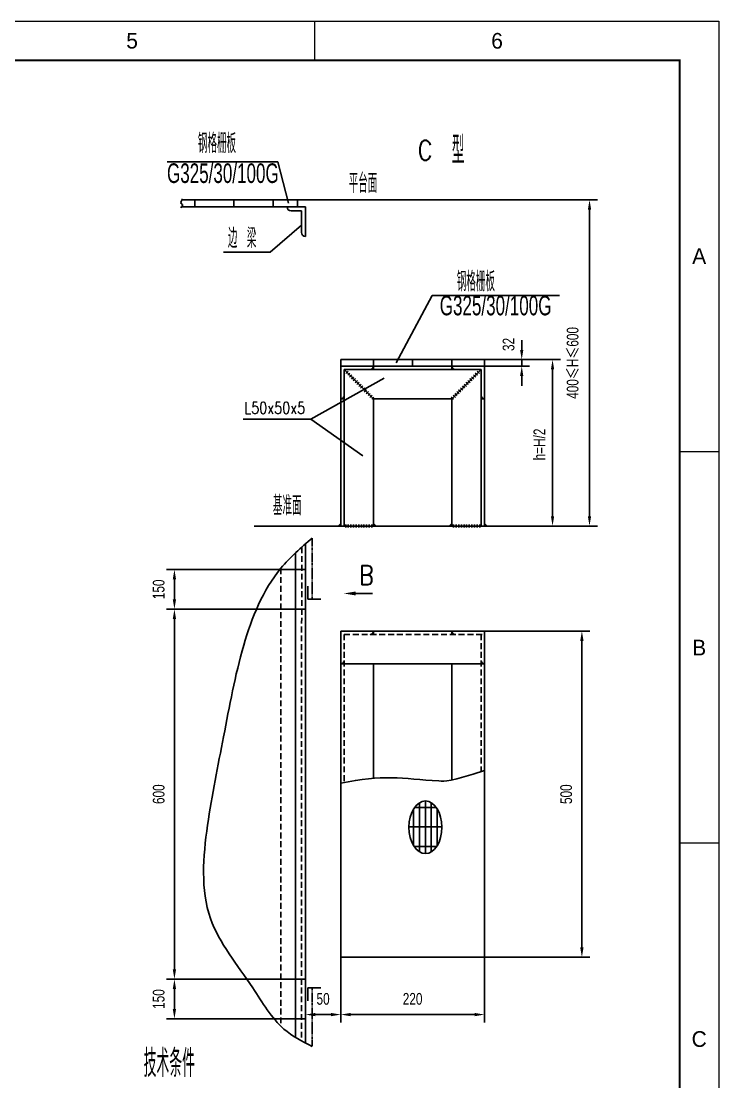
# Model space of a CAD drawing. Extents: x 148 to 221443, y -36682 to 6758.
# Drawn here: x 201517 to 205078, y -9259 to -3840 of the extents above; entities that cross this region are included whole.
import ezdxf
from ezdxf.enums import TextEntityAlignment as Align

# ---------------------------------------------------------------- set-up
doc = ezdxf.new("R2010")
doc.units = 0
doc.header["$LTSCALE"] = 10
doc.header["$MEASUREMENT"] = 0
doc.linetypes.add('HIDDENX2', pattern=[0.75, 0.5, -0.25])
doc.linetypes.add('PHANTOM', pattern=[2.5, 1.25, -0.25, 0.25, -0.25, 0.25, -0.25])
for name, color, linetype in [('2', 4, 'Continuous'), ('HIDDEN', 7, 'HIDDENX2'), ('RED', 7, 'Continuous'), ('TEXT', 7, 'Continuous')]:
    doc.layers.add(name, color=color, linetype=linetype)
doc.layers.add('2（细实线）', color=3, linetype='Continuous', lineweight=20)
doc.layers.add('图框层', color=7, linetype='Continuous', lineweight=15)
doc.styles.add('HZ', font='ROMS.SHX', dxfattribs={"width": 0.75, "bigfont": 'GBCBIG.SHX'})
doc.styles.get("Standard").update_dxf_attribs({"font": 'wison_e.shx', "width": 0.75, "bigfont": 'wison_c.shx'})
doc.styles.add('XW', font='ROMANS.shx', dxfattribs={"width": 0.85})
doc.dimstyles.new('DIM1', dxfattribs={"dimscale": 20, "dimtxt": 3, "dimasz": 2.5, "dimexe": 2, "dimexo": 0, "dimgap": 1, "dimtad": 0, "dimdec": 0, "dimzin": 0, "dimdsep": 46, "dimtxsty": 'Standard', "dimcen": 2, "dimclrd": 3, "dimclre": 3, "dimclrt": 3, "dimadec": 0, "dimazin": 0, "dimtfac": 0.666667, "dimtdec": 0, "dimtofl": 0, "dimtmove": 2, "dimatfit": 1, "dimfxl": 2, "dimtvp": 1.333333, "dimtolj": 1, "dimtzin": 0, "dimarcsym": 0})
pattern_1 = [(135, (182963.586, -27573.3603), (0.883883476, 0.883883476), []), (45, (182963.586, -27573.3603), (0.883883476, -0.883883476), [])]
pattern_2 = [(45, (224067.0195, -27573.3603), (-0.883883476, 0.883883476), []), (135, (224067.0195, -27573.3603), (-0.883883476, -0.883883476), [])]
pattern_3 = [(135, (182963.586, -26219.9488), (0.883883476, 0.883883476), []), (45, (182963.586, -26219.9488), (0.883883476, -0.883883476), [])]
pattern_4 = [(45, (224067.0195, -26219.9488), (-0.883883476, 0.883883476), []), (135, (224067.0195, -26219.9488), (-0.883883476, -0.883883476), [])]

# ---------------------------------------------------------------- blocks, each defined once
blk = doc.blocks.new('*D897')
at = {"color": 3, "lineweight": -2}
for p, q in [((203882, -5569), (204269.8, -5569)), ((204229.8, -5619), (204229.8, -6369)), ((204033.1, -6419), (204269.8, -6419))]:
    blk.add_line(p, q, dxfattribs=at)
at = {"color": 3}
for points in [[(204238.1, -5619), (204221.4, -5619), (204229.8, -5569)], [(204221.4, -6369), (204238.1, -6369), (204229.8, -6419)]]:
    blk.add_solid(points, dxfattribs=at)
at = {"layer": 'Defpoints', "color": 0}
for p in [(203882, -5569), (204033.1, -6419), (204229.8, -6419)]:
    blk.add_point(p, dxfattribs=at)
at = {"color": 3, "insert": (204162.9, -6002.4), "char_height": 60, "attachment_point": 5, "rotation": 90}
blk.add_mtext('\\A1;h=H/2', dxfattribs=at)
blk = doc.blocks.new('*D898')
at = {"color": 3, "lineweight": -2}
for p, q in [((204072.3, -5519), (204072.3, -5469)), ((203882, -5569), (204112.3, -5569)), ((203882, -5602.4), (204112.3, -5602.4)), ((204072.3, -5652.4), (204072.3, -5702.4))]:
    blk.add_line(p, q, dxfattribs=at)
at = {"color": 3}
for points in [[(204063.9, -5519), (204080.6, -5519), (204072.3, -5569)], [(204080.6, -5652.4), (204063.9, -5652.4), (204072.3, -5602.4)]]:
    blk.add_solid(points, dxfattribs=at)
at = {"layer": 'Defpoints', "color": 0}
for p in [(203882, -5569), (204072.3, -5569), (203882, -5602.4)]:
    blk.add_point(p, dxfattribs=at)
at = {"color": 3, "insert": (204005.4, -5491.3), "char_height": 60, "attachment_point": 5, "rotation": 90}
blk.add_mtext('\\A1;32', dxfattribs=at)
blk = doc.blocks.new('*D899')
at = {"color": 3, "lineweight": -2}
for p, q in [((202927.9, -4752.4), (204458.3, -4752.4)), ((204418.3, -4802.4), (204418.3, -6369)), ((204035.1, -6419), (204458.3, -6419))]:
    blk.add_line(p, q, dxfattribs=at)
at = {"color": 3}
for points in [[(204426.6, -4802.4), (204410, -4802.4), (204418.3, -4752.4)], [(204410, -6369), (204426.6, -6369), (204418.3, -6419)]]:
    blk.add_solid(points, dxfattribs=at)
at = {"layer": 'Defpoints', "color": 0}
for p in [(202927.9, -4752.4), (204035.1, -6419), (204418.3, -6419)]:
    blk.add_point(p, dxfattribs=at)
at = {"color": 3, "insert": (204333, -5585.7), "char_height": 60, "attachment_point": 5, "rotation": 90}
blk.add_mtext('\\A1;400{\\fSimSun|b0|i0|c134|p54;≤}H{\\fSimSun|b0|i0|c134|p54;≤}600', dxfattribs=at)
blk = doc.blocks.new('*D903')
at = {"color": 3, "lineweight": -2}
for p, q in [((203882, -6955.8), (204419.4, -6955.8)), ((204379.4, -7005.8), (204379.4, -8572.4)), ((203882, -8622.4), (204419.4, -8622.4))]:
    blk.add_line(p, q, dxfattribs=at)
at = {"color": 3}
for points in [[(204387.8, -7005.8), (204371.1, -7005.8), (204379.4, -6955.8)], [(204371.1, -8572.4), (204387.8, -8572.4), (204379.4, -8622.4)]]:
    blk.add_solid(points, dxfattribs=at)
at = {"layer": 'Defpoints', "color": 0}
for p in [(203882, -6955.8), (203882, -8622.4), (204379.4, -8622.4)]:
    blk.add_point(p, dxfattribs=at)
at = {"color": 3, "insert": (204299.4, -7789.1), "char_height": 60, "attachment_point": 5, "rotation": 90}
blk.add_mtext('\\A1;500', dxfattribs=at)
blk = doc.blocks.new('*D904')
at = {"color": 3, "lineweight": -2}
for p, q in [((203148.6, -8622.4), (203148.6, -8955.2)), ((203882, -8622.4), (203882, -8955.2)), ((203198.6, -8915.2), (203832, -8915.2))]:
    blk.add_line(p, q, dxfattribs=at)
at = {"color": 3}
for points in [[(203198.6, -8906.9), (203198.6, -8923.5), (203148.6, -8915.2)], [(203832, -8923.5), (203832, -8906.9), (203882, -8915.2)]]:
    blk.add_solid(points, dxfattribs=at)
at = {"layer": 'Defpoints', "color": 0}
for p in [(203148.6, -8622.4), (203882, -8622.4), (203882, -8915.2)]:
    blk.add_point(p, dxfattribs=at)
at = {"color": 3, "insert": (203515.3, -8835.2), "char_height": 60, "attachment_point": 5}
blk.add_mtext('\\A1;220', dxfattribs=at)
blk = doc.blocks.new('*D912')
at = {"color": 3, "lineweight": -2}
for p, q in [((202927.9, -6641.4), (202259.2, -6641.4)), ((202299.2, -6691.4), (202299.2, -6793.7)), ((202842.9, -6843.7), (202259.2, -6843.7))]:
    blk.add_line(p, q, dxfattribs=at)
at = {"color": 3}
for points in [[(202307.6, -6691.4), (202290.9, -6691.4), (202299.2, -6641.4)], [(202290.9, -6793.7), (202307.6, -6793.7), (202299.2, -6843.7)]]:
    blk.add_solid(points, dxfattribs=at)
at = {"layer": 'Defpoints', "color": 0}
for p in [(202927.9, -6641.4), (202299.2, -6843.7), (202842.9, -6843.7)]:
    blk.add_point(p, dxfattribs=at)
at = {"color": 3, "insert": (202219.2, -6742.5), "char_height": 60, "attachment_point": 5, "rotation": 90}
blk.add_mtext('\\A1;150', dxfattribs=at)
blk = doc.blocks.new('*D913')
at = {"color": 3, "lineweight": -2}
for p, q in [((202842.9, -8734.5), (202259.2, -8734.5)), ((202299.2, -8784.5), (202299.2, -8886.8)), ((202927.9, -8936.8), (202259.2, -8936.8))]:
    blk.add_line(p, q, dxfattribs=at)
at = {"color": 3}
for points in [[(202307.6, -8784.5), (202290.9, -8784.5), (202299.2, -8734.5)], [(202290.9, -8886.8), (202307.6, -8886.8), (202299.2, -8936.8)]]:
    blk.add_solid(points, dxfattribs=at)
at = {"layer": 'Defpoints', "color": 0}
for p in [(202842.9, -8734.5), (202299.2, -8936.8), (202927.9, -8936.8)]:
    blk.add_point(p, dxfattribs=at)
at = {"color": 3, "insert": (202219.2, -8835.7), "char_height": 60, "attachment_point": 5, "rotation": 90}
blk.add_mtext('\\A1;150', dxfattribs=at)
blk = doc.blocks.new('*D914')
at = {"color": 3, "lineweight": -2}
for p, q in [((202842.9, -6843.7), (202259.2, -6843.7)), ((202299.2, -6893.7), (202299.2, -8684.5)), ((202842.9, -8734.5), (202259.2, -8734.5))]:
    blk.add_line(p, q, dxfattribs=at)
at = {"color": 3}
for points in [[(202307.6, -6893.7), (202290.9, -6893.7), (202299.2, -6843.7)], [(202290.9, -8684.5), (202307.6, -8684.5), (202299.2, -8734.5)]]:
    blk.add_solid(points, dxfattribs=at)
at = {"layer": 'Defpoints', "color": 0}
for p in [(202842.9, -6843.7), (202299.2, -8734.5), (202842.9, -8734.5)]:
    blk.add_point(p, dxfattribs=at)
at = {"color": 3, "insert": (202219.2, -7789.1), "char_height": 60, "attachment_point": 5, "rotation": 90}
blk.add_mtext('\\A1;600', dxfattribs=at)
blk = doc.blocks.new('*D917')
at = {"color": 3, "lineweight": -2}
for p, q in [((202968, -8915.2), (202968, -8875.2)), ((203148.6, -8915.2), (203148.6, -8875.2)), ((203098.6, -8915.2), (203018, -8915.2))]:
    blk.add_line(p, q, dxfattribs=at)
at = {"color": 3}
for points in [[(203018, -8906.9), (203018, -8923.5), (202968, -8915.2)], [(203098.6, -8923.5), (203098.6, -8906.9), (203148.6, -8915.2)]]:
    blk.add_solid(points, dxfattribs=at)
at = {"layer": 'Defpoints', "color": 0}
for p in [(202968, -8915.2), (202968, -8915.2), (203148.6, -8915.2)]:
    blk.add_point(p, dxfattribs=at)
at = {"color": 3, "insert": (203058.3, -8835.2), "char_height": 60, "attachment_point": 5}
blk.add_mtext('\\A1;50', dxfattribs=at)
blk = doc.blocks.new('a2')
for p, q in [((15801.92, 10126.74), (15801.92, 10116.74)), ((15905.09, 10016.74), (15895.09, 10016.74)), ((15905.09, 9916.74), (15895.09, 9916.74))]:
    blk.add_line(p, q)
at = {"layer": '图框层', "ltscale": 10}
blk.add_lwpolyline([(15311.09, 10126.74), (15905.09, 10126.74), (15905.09, 9706.74), (15311.09, 9706.74)], close=True, dxfattribs=at)
at = {"layer": '图框层', "ltscale": 10, "const_width": 0.5}
blk.add_lwpolyline([(15336.09, 10116.74), (15895.09, 10116.74), (15895.09, 9716.74), (15336.09, 9716.74)], close=True, dxfattribs=at)
at = {"style": 'HZ'}
for s, p in [('5', (15755.34, 10121.74)), ('6', (15848.5, 10121.74)), ('A', (15900.09, 10066.74)), ('B', (15900.09, 9966.74)), ('C', (15900.09, 9866.74))]:
    blk.add_text(s, height=4, dxfattribs=at).set_placement(p, align=Align.MIDDLE)

msp = doc.modelspace()

# ---------------------------------------------------------------- hatches: boundary and pattern name
h = msp.add_hatch()
h.set_pattern_fill('ANSI37', color=6, scale=10, style=0)
h.set_pattern_definition(pattern_3)
h.paths.add_polyline_path([(203315.3027, -5602.3621), (203315.3027, -5619.0287), (203298.6361, -5619.0287, 0.414213562)])
h = msp.add_hatch()
h.set_pattern_fill('ANSI37', color=6, scale=10, style=0)
h.set_pattern_definition(pattern_4)
h.paths.add_polyline_path([(203715.3027, -5602.3621), (203715.3027, -5619.0287), (203731.9694, -5619.0287, -0.414213562)])
h = msp.add_hatch()
h.set_pattern_fill('ANSI37', color=6, scale=10, style=0)
h.set_pattern_definition(pattern_3)
h.paths.add_polyline_path([(203165.3027, -5752.3621), (203165.3027, -5769.0287), (203148.6361, -5769.0287, 0.414213562)])
h = msp.add_hatch()
h.set_pattern_fill('ANSI37', color=6, scale=10, style=0)
h.set_pattern_definition(pattern_4)
h.paths.add_polyline_path([(203881.9694, -5769.0287, -0.414213562), (203865.3027, -5752.3621), (203865.3027, -5769.0287)])
h = msp.add_hatch()
h.set_pattern_fill('ANSI37', color=6, scale=10, style=0)
h.set_pattern_definition([(45, (224067.0195, -24553.2821), (-0.883883476, 0.883883476), []), (135, (224067.0195, -24553.2821), (-0.883883476, -0.883883476), [])])
h.paths.add_polyline_path([(203148.6361, -6406.7573), (203135.391, -6419.0287), (203148.6361, -6419.0287)])
h = msp.add_hatch()
h.set_pattern_fill('ANSI37', color=6, scale=10, style=0)
h.set_pattern_definition([(135, (182396.9193, -24553.2821), (0.883883476, 0.883883476), []), (45, (182396.9193, -24553.2821), (0.883883476, -0.883883476), [])])
h.paths.add_polyline_path([(203315.3027, -6406.7573), (203328.5478, -6419.0287), (203315.3027, -6419.0287)])
h = msp.add_hatch()
h.set_pattern_fill('ANSI37', color=6, scale=10, style=0)
h.set_pattern_definition([(45, (224633.6862, -24553.2821), (-0.883883476, 0.883883476), []), (135, (224633.6862, -24553.2821), (-0.883883476, -0.883883476), [])])
h.paths.add_polyline_path([(203715.3027, -6406.7573), (203702.0577, -6419.0287), (203715.3027, -6419.0287)])
h = msp.add_hatch()
h.set_pattern_fill('ANSI37', color=6, scale=10, style=0)
h.set_pattern_definition([(135, (182963.586, -24553.2821), (0.883883476, 0.883883476), []), (45, (182963.586, -24553.2821), (0.883883476, -0.883883476), [])])
h.paths.add_polyline_path([(203881.9694, -6406.7573), (203895.2145, -6419.0287), (203881.9694, -6419.0287)])
h = msp.add_hatch()
h.set_pattern_fill('ANSI37', color=6, scale=10, style=0)
h.set_pattern_definition(pattern_1)
h.paths.add_polyline_path([(203315.3027, -6955.7736), (203315.3027, -6972.4402), (203298.6361, -6972.4402, 0.414213562)])
h = msp.add_hatch()
h.set_pattern_fill('ANSI37', color=6, scale=10, style=0)
h.set_pattern_definition(pattern_2)
h.paths.add_polyline_path([(203715.3027, -6955.7736), (203715.3027, -6972.4402), (203731.9694, -6972.4402, -0.414213562)])
h = msp.add_hatch()
h.set_pattern_fill('ANSI37', color=6, scale=10, style=0)
h.set_pattern_definition(pattern_1)
h.paths.add_polyline_path([(203165.3027, -7105.7736), (203165.3027, -7122.4402), (203148.6361, -7122.4402, 0.414213562)])
h = msp.add_hatch()
h.set_pattern_fill('ANSI37', color=6, scale=10, style=0)
h.set_pattern_definition(pattern_2)
h.paths.add_polyline_path([(203881.9694, -7122.4402, -0.414213562), (203865.3027, -7105.7736), (203865.3027, -7122.4402)])

# ---------------------------------------------------------------- linework, layer by layer
for p, q in [((202927.9203, -4752.3621), (202337.2457, -4752.3621)), ((202403.3322, -4752.3621), (202403.3322, -4789.0287)), ((202603.3322, -4752.3621), (202603.3322, -4789.0287)), ((202803.3322, -4752.3621), (202803.3322, -4789.0287)), ((202927.9203, -4752.3621), (202927.9203, -4789.0287)), ((202967.9203, -4789.0287), (202335.7028, -4789.0287)), ((202947.9203, -4809.0287), (202894.587, -4809.0287)), ((202947.9203, -4809.0287), (202947.9203, -4919.0287)), ((202967.9203, -4789.0287), (202967.9203, -4939.0287))]:
    msp.add_line(p, q)
at = {"color": 3}
msp.add_line((204072.2554, -5602.3621), (204072.2554, -5569.0287), dxfattribs=at)
at = {"color": 6}
for p, q in [((203185.9665, -5628.2298), (203174.5038, -5639.6925)), ((203844.639, -5628.2298), (203856.1017, -5639.6925)), ((203195.3946, -5637.6579), (203183.9319, -5649.1206)), ((203204.8227, -5647.086), (203193.36, -5658.5487)), ((203214.2508, -5656.5141), (203202.7881, -5667.9768)), ((203223.6789, -5665.9422), (203212.2162, -5677.4049)), ((203233.107, -5675.3703), (203221.6443, -5686.833)), ((203242.5351, -5684.7984), (203231.0724, -5696.2611)), ((203788.0704, -5684.7984), (203799.5331, -5696.2611)), ((203797.4985, -5675.3703), (203808.9612, -5686.833)), ((203806.9266, -5665.9422), (203818.3893, -5677.4049)), ((203816.3547, -5656.5141), (203827.8174, -5667.9768)), ((203825.7828, -5647.086), (203837.2455, -5658.5487)), ((203835.2109, -5637.6579), (203846.6736, -5649.1206)), ((203251.9631, -5694.2265), (203240.5005, -5705.6891)), ((203261.3912, -5703.6546), (203249.9286, -5715.1172)), ((203270.8193, -5713.0826), (203259.3566, -5724.5453)), ((203280.2474, -5722.5107), (203268.7847, -5733.9734)), ((203289.6755, -5731.9388), (203278.2128, -5743.4015)), ((203299.1036, -5741.3669), (203287.6409, -5752.8296)), ((203731.5019, -5741.3669), (203742.9646, -5752.8296)), ((203740.93, -5731.9388), (203752.3927, -5743.4015)), ((203750.3581, -5722.5107), (203761.8208, -5733.9734)), ((203759.7862, -5713.0826), (203771.2489, -5724.5453)), ((203769.2143, -5703.6546), (203780.6769, -5715.1172)), ((203778.6423, -5694.2265), (203790.105, -5705.6891)), ((203308.5317, -5750.795), (203297.069, -5762.2577)), ((203317.9598, -5760.2231), (203306.4971, -5771.6858)), ((203712.6457, -5760.2231), (203724.1084, -5771.6858)), ((203722.0738, -5750.795), (203733.5365, -5762.2577)), ((203173.5917, -6410.9234), (203173.5917, -6427.1341)), ((203186.925, -6410.9234), (203186.925, -6427.1341)), ((203200.2584, -6410.9234), (203200.2584, -6427.1341)), ((203213.5917, -6410.9234), (203213.5917, -6427.1341)), ((203226.925, -6410.9234), (203226.925, -6427.1341)), ((203240.2584, -6410.9234), (203240.2584, -6427.1341)), ((203253.5917, -6410.9234), (203253.5917, -6427.1341)), ((203266.925, -6410.9234), (203266.925, -6427.1341)), ((203280.2584, -6410.9234), (203280.2584, -6427.1341)), ((203293.5917, -6410.9234), (203293.5917, -6427.1341)), ((203306.925, -6410.9234), (203306.925, -6427.1341)), ((203724.2964, -6410.9234), (203724.2964, -6427.1341)), ((203737.6298, -6410.9234), (203737.6298, -6427.1341)), ((203750.9631, -6410.9234), (203750.9631, -6427.1341)), ((203764.2964, -6410.9234), (203764.2964, -6427.1341)), ((203777.6298, -6410.9234), (203777.6298, -6427.1341)), ((203790.9631, -6410.9234), (203790.9631, -6427.1341)), ((203804.2964, -6410.9234), (203804.2964, -6427.1341)), ((203817.6298, -6410.9234), (203817.6298, -6427.1341)), ((203830.9631, -6410.9234), (203830.9631, -6427.1341)), ((203844.2964, -6410.9234), (203844.2964, -6427.1341)), ((203857.6298, -6410.9234), (203857.6298, -6427.1341))]:
    msp.add_line(p, q, dxfattribs=at)
for centre in [(202894.587, -4789.0287), (202967.9203, -4919.0287)]:
    msp.add_arc(centre, 20, 180, 270)
at = {"layer": '2', "color": 3, "linetype": 'Continuous'}
for p, q in [((202827.3769, -4558.178), (202262.3661, -4558.178)), ((202881.4357, -4769.0287), (202827.3769, -4558.178)), ((202787.6035, -5020.3361), (202947.9203, -4882.2998)), ((202787.6035, -5020.3361), (202549.3352, -5020.3361)), ((203430.8787, -5585.6954), (203615.6725, -5242.0725)), ((204265.8611, -5242.0725), (203615.6725, -5242.0725)), ((202994.9451, -5873.2482), (203369.8299, -5664.0347)), ((202994.9451, -5873.2482), (202650.1474, -5873.2482)), ((202994.9451, -5873.2482), (203260.8408, -6059.6161)), ((204035.1179, -6419.0287), (202706.8401, -6419.0287)), ((203224.1063, -6763.6805), (203309.9606, -6763.6805)), ((203525.8509, -7856.3572), (203635.3895, -7856.3572)), ((203550.6202, -7832.5985), (203550.6202, -8083.9145)), ((203580.6202, -7823.6929), (203580.6202, -8092.8201)), ((203610.6202, -7832.5985), (203610.6202, -8083.9145)), ((203520.6202, -7864.2475), (203520.6202, -8052.2655)), ((203640.6202, -7864.2475), (203640.6202, -8052.2655)), ((203496.7701, -7956.3572), (203664.4703, -7956.3572)), ((203523.2205, -8056.3572), (203638.0199, -8056.3572))]:
    msp.add_line(p, q, dxfattribs=at)
msp.add_ellipse((203580.6202, -7958.2565), major_axis=(0, -134.5636), ratio=0.623188198, dxfattribs=at)
msp.add_spline([(202340.2329, -4747.3427), (202334.5645, -4771.4164), (202340.2329, -4777.0808), (202332.4389, -4792.658)], degree=3, dxfattribs=at)
for points, knots in [([(203002.5376, -6480.4164), (202946.0141, -6529.1821), (202779.2436, -6674.6626), (202632.9085, -7040.3282), (202554.1198, -7490.6828), (202457.6631, -7945.3293), (202421.2369, -8425.5995), (202679.8305, -8729.8058), (202821.9381, -8983.2189), (202950.9001, -9052.2806), (203002.5376, -9078.092)], [2.388002621, 2.388002621, 2.388002621, 2.388002621, 69.01882233, 200.106665484, 343.569831264, 481.289520138, 624.557768648, 748.956907846, 828.120107813, 879.060609349, 879.060609349, 879.060609349, 879.060609349]), ([(203148.6361, -7733.404), (203359.9781, -7686.7311), (203476.9422, -7712.9324), (203709.7986, -7725.1823), (203881.9694, -7668.9175)], [29.817582507, 29.817582507, 29.817582507, 29.817582507, 221.902714888, 251.545273242, 251.545273242, 251.545273242, 251.545273242])]:
    msp.add_open_spline(points, degree=3, knots=knots, dxfattribs=at)
msp.add_solid([(203224.1063, -6753.6805), (203224.1063, -6773.6805), (203164.1063, -6763.6805)], dxfattribs=at)
at = {"layer": 'HIDDEN', "ltscale": 6}
for p, q in [((202949.0619, -6527.5354), (202947.9165, -9049.6873)), ((202842.9203, -6634.7793), (202842.9203, -8974.8209)), ((203165.3027, -6972.4402), (203165.3027, -7729.8187)), ((203165.3027, -6972.4402), (203881.9694, -6972.4402)), ((203865.3027, -6972.4402), (203865.3027, -7674.3256))]:
    msp.add_line(p, q, dxfattribs=at)
at = {"layer": 'RED'}
for p, q in [((203148.6361, -5569.0287), (203148.6361, -6419.0287)), ((203148.6361, -5569.0287), (203881.9694, -5569.0287)), ((203315.3027, -5569.0287), (203315.3027, -5602.3621)), ((203515.3027, -5569.0287), (203515.3027, -5602.3621)), ((203715.3027, -5569.0287), (203715.3027, -5602.3621)), ((203881.9694, -5569.0287), (203881.9694, -6419.0287)), ((203148.6361, -5602.3621), (203881.9694, -5602.3621)), ((203165.3027, -5619.0287), (203165.3027, -6419.0287)), ((203315.3027, -5769.0287), (203165.3027, -5619.0287)), ((203165.3027, -5619.0287), (203865.3027, -5619.0287)), ((203315.3027, -5602.3621), (203315.3027, -5619.0287)), ((203715.3027, -5602.3621), (203715.3027, -5619.0287)), ((203715.3027, -5769.0287), (203865.3027, -5619.0287)), ((203865.3027, -5619.0287), (203865.3027, -6419.0287)), ((203148.6361, -5769.0287), (203165.3027, -5769.0287)), ((203315.3027, -5769.0287), (203315.3027, -6419.0287)), ((203315.3027, -5769.0287), (203715.3027, -5769.0287)), ((203715.3027, -5769.0287), (203715.3027, -6419.0287)), ((203881.9694, -5769.0287), (203865.3027, -5769.0287)), ((203135.391, -6419.0287), (203148.6361, -6406.7573)), ((203148.6361, -6419.0287), (203315.3027, -6419.0287)), ((203328.5478, -6419.0287), (203315.3027, -6406.7573)), ((203702.0577, -6419.0287), (203715.3027, -6406.7573)), ((203715.3027, -6419.0287), (203881.9694, -6419.0287)), ((203715.3027, -6419.0287), (203881.9694, -6419.0287)), ((203895.2145, -6419.0287), (203881.9694, -6406.7573)), ((202918.214, -6555.5231), (202918.214, -9032.1823)), ((202968.5077, -6509.7793), (202967.9205, -9060.3801)), ((202927.9203, -6641.3821), (202967.9684, -6641.3821)), ((202980.2043, -6792.792), (202980.2043, -6726.1254)), ((202980.2043, -6792.792), (203046.8709, -6792.792)), ((202842.9203, -6843.7036), (202967.9684, -6843.7036)), ((203148.6361, -6955.7736), (203148.6361, -8622.4402)), ((203148.6361, -6955.7736), (203881.9694, -6955.7736)), ((203315.3027, -6955.7736), (203315.3027, -6972.4402)), ((203715.3027, -6955.7736), (203715.3027, -6972.4402)), ((203881.9694, -6955.7736), (203881.9694, -8622.4402)), ((203148.6361, -7122.4402), (203881.9694, -7122.4402)), ((203148.6361, -7122.4402), (203165.3027, -7122.4402)), ((203315.3027, -7122.4402), (203315.3027, -7707.91)), ((203715.3027, -7122.4402), (203715.3027, -7716.4662)), ((203881.9694, -7122.4402), (203865.3027, -7122.4402)), ((203148.6361, -8622.4402), (203881.9694, -8622.4402)), ((202842.9203, -8734.5102), (202967.9684, -8734.5102)), ((202980.2043, -8845.0155), (202980.2043, -8778.3488)), ((202980.2043, -8778.3488), (203046.8709, -8778.3488)), ((202980.2043, -8778.3488), (202980.2043, -8845.0155)), ((202927.9203, -8936.8316), (202967.9684, -8936.8316))]:
    msp.add_line(p, q, dxfattribs=at)
at = {"layer": 'RED', "color": 4, "linetype": 'PHANTOM'}
for p, q in [((203002.5376, -6792.792), (203002.5376, -6480.4164)), ((203002.5376, -8778.3488), (203002.5376, -9078.092))]:
    msp.add_line(p, q, dxfattribs=at)
at = {"layer": 'RED'}
for centre, start, end in [((203298.6361, -5602.3621), 270, 0), ((203731.9694, -5602.3621), 180, 270), ((203148.6361, -5752.3621), 270, 0), ((203881.9694, -5752.3621), 180, 270), ((203298.6361, -6955.7736), 270, 0), ((203731.9694, -6955.7736), 180, 270), ((203148.6361, -7105.7736), 270, 0), ((203881.9694, -7105.7736), 180, 270)]:
    msp.add_arc(centre, 16.6667, start, end, dxfattribs=at)

# ---------------------------------------------------------------- block references
at = {"layer": '2（细实线）', "xscale": 20, "yscale": 20, "zscale": 20}
msp.add_blockref('a2', (-113023.5172, -206374.7637), dxfattribs=at)

# ---------------------------------------------------------------- texts
at = {"color": 3, "style": 'HZ', "width": 0.65}
msp.add_text('技术条件', height=139.99999, dxfattribs=at).set_placement((202142.0416, -9233.8601))
at = {"layer": '2', "color": 3, "linetype": 'Continuous'}
for s, height, style, width, p in [('钢格栅板', 100, 'HZ', 0.65, (202419.2222, -4513.8095)), ('型', 140, 'HZ', 0.65, (203714.8289, -4567.9322)), ('C', 100, 'XW', 0.85, (203540.4107, -4549.5399)), ('G325/30/100G', 100, 'HZ', 0.65, (202261.4106, -4666.3269)), ('边  梁', 100, 'HZ', 0.65, (202572.1541, -4998.1227)), ('钢格栅板', 100, 'HZ', 0.65, (203740.7483, -5219.7317)), ('G325/30/100G', 100, 'HZ', 0.65, (203653.8316, -5342.523)), ('L50x50x5', 60, 'XW', 0.8, (202656.0505, -5845.4169))]:
    msp.add_text(s, height=height, dxfattribs=dict(at, style=style, width=width)).set_placement(p)
at = {"layer": '2', "color": 3, "linetype": 'Continuous', "style": 'XW', "width": 0.8}
msp.add_text('B', height=100, dxfattribs=at).set_placement((203314.9062, -6670.025), align=Align.MIDDLE_RIGHT)
at = {"layer": 'TEXT', "style": 'HZ', "width": 0.65}
for s, p in [('平台面', (203188.9279, -4717.9387)), ('基准面', (202801.8848, -6364.2551))]:
    msp.add_text(s, height=100, dxfattribs=at).set_placement(p)

# ---------------------------------------------------------------- dimensions: what is measured, and where the dimension line sits
for base, p1, p2, text, picture, middle in [((204418.3138, -6419.0287), (202927.9203, -4752.3621), (204035.1179, -6419.0287), '400{\\fSimSun|b0|i0|c134|p54;≤}H{\\fSimSun|b0|i0|c134|p54;≤}600', '*D899', (204332.9506, -5585.6954)), ((202299.2298, -6843.7036), (202927.9203, -6641.3821), (202842.9203, -6843.7036), '150', '*D912', (202219.2298, -6742.5429)), ((202299.2298, -8734.5102), (202842.9203, -6843.7036), (202842.9203, -8734.5102), '600', '*D914', (202219.2298, -7789.1069)), ((202299.2298, -8936.8316), (202842.9203, -8734.5102), (202927.9203, -8936.8316), '150', '*D913', (202219.2298, -8835.6709))]:
    dim = msp.add_linear_dim(base=base, p1=p1, p2=p2, angle=90, text=text, dimstyle='DIM1')
    dim.commit()
    dim.dimension.update_dxf_attribs({"geometry": picture, "text_midpoint": middle})
for base, p1, p2, text, picture, middle in [((204072.2554, -5569.0287), (203881.9694, -5602.3621), (203881.9694, -5569.0287), '32', '*D898', (204005.4358, -5491.2508)), ((204229.7589, -6419.0287), (203881.9694, -5569.0287), (204033.0818, -6419.0287), 'h=H/2', '*D897', (204162.9393, -6002.3621))]:
    dim = msp.add_linear_dim(base=base, p1=p1, p2=p2, angle=90, text=text, dimstyle='DIM1')
    dim.commit()
    dim.dimension.update_dxf_attribs({"geometry": picture, "text_midpoint": middle, "dimtype": 160})
dim = msp.add_linear_dim(base=(204379.4335, -8622.4402), p1=(203881.9694, -6955.7736), p2=(203881.9694, -8622.4402), angle=90, text='500', dimstyle='DIM1', override={"dimtxsty": 'Standard'})
dim.commit()
dim.dimension.update_dxf_attribs({"geometry": '*D903', "text_midpoint": (204299.4335, -7789.1069)})
dim = msp.add_aligned_dim(p1=(203148.6361, -8622.4402), p2=(203881.9694, -8622.4402), distance=-292.7678, text='220', dimstyle='DIM1', override={"dimtxsty": 'Standard'})
dim.commit()
dim.dimension.update_dxf_attribs({"geometry": '*D904', "text_midpoint": (203515.3027, -8835.2081)})
dim = msp.add_linear_dim(base=(202967.9539, -8915.2081), p1=(203148.6361, -8915.2081), p2=(202967.9539, -8915.2081), text='50', dimstyle='DIM1')
dim.commit()
dim.dimension.update_dxf_attribs({"geometry": '*D917', "text_midpoint": (203058.295, -8835.2081)})

doc.saveas('drawing.dxf')
